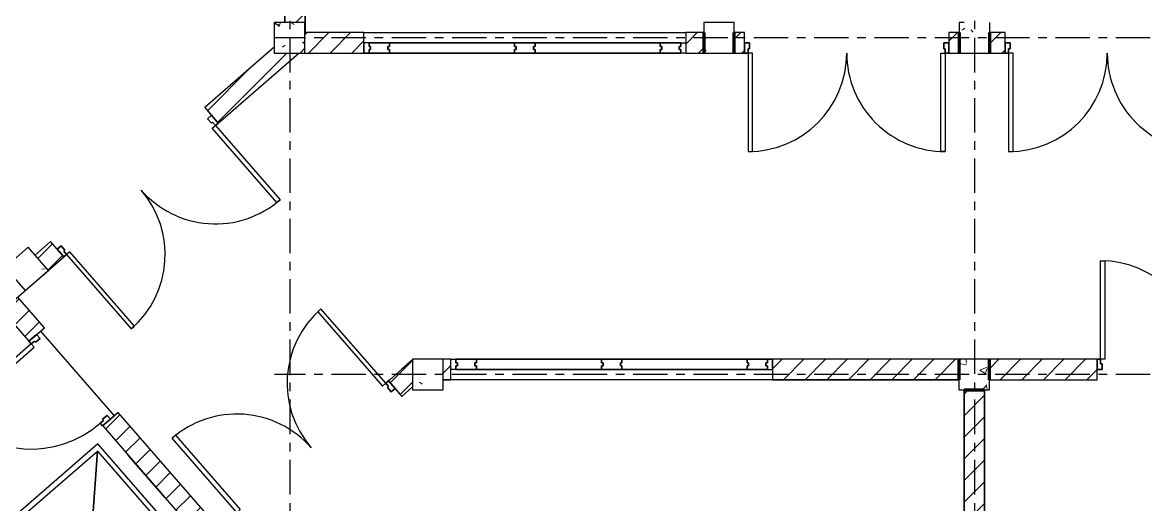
# Model space of a CAD drawing. Header units: millimetres. Extents: x -25371 to 2282244, y -90657 to 147824.
# Drawn here: x 1510417 to 1521410, y -10089 to -5366 of the extents above; entities that cross this region are included whole.
import ezdxf
from ezdxf.enums import TextEntityAlignment as Align

# ---------------------------------------------------------------- set-up
doc = ezdxf.new("R2010")
doc.units = ezdxf.units.MM
doc.linetypes.add('CENTER', pattern=[50.8, 31.75, -6.35, 6.35, -6.35])
doc.linetypes.add('TA_GL_000.90000', pattern=[2.475, 0.9, -0.225, 0.225, -0.225, 0.9])
for name, color, linetype in [('000 - 0_SYM_DWG_GRIDLINE_MAIN_COLOR_251', 7, 'Continuous'), ('000 - 0_SYM_DWG_SLOPE-SYM_TEXT_COLOR_3', 7, 'Continuous'), ('000 - EXISTING_BUILDING_MAIN_COLOR_1', 7, 'Continuous'), ('000 - EXISTING_BUILDING_MAIN_COLOR_251', 7, 'Continuous'), ('000 - GRID', 7, 'CENTER')]:
    doc.layers.add(name, color=color, linetype=linetype)
doc.styles.add('Arial', font='arial.ttf', dxfattribs={"height": 300})
doc.styles.add('TA', font='', dxfattribs={"height": 4.5})
doc.styles.get('TA').set_extended_font_data('Cordia New')
pattern_1 = [(45, (-24258.22, 8816.59), (-106.066, 106.066), [])]
pattern_2 = [(50, (-24258.2, 8816.6), (728.737, -63.756), [76.2, -838.2]), (355, (-24258.2, 8816.6), (-140.972, 764.228), [60.96, -670.56]), (100.451, (-24197.5, 8811.3), (587.77, 700.467), [64.76, -712.36]), (46.184, (-24258.2, 9019.8), (1084.316, -168.17), [114.3, -1257.3]), (96.636, (-24167.9, 9005.8), (949.61, 989.71), [97.14, -1068.54]), (351.184, (-24258.2, 9019.8), (949.62, 989.7), [91.44, -1005.84]), (21, (-24156.6, 8969), (606.458, -409.06), [76.2, -838.2]), (326, (-24156.6, 8969), (247.208, 736.753), [60.96, -670.56]), (71.451, (-24106.1, 8934.9), (853.668, 327.685), [64.76, -712.36]), (37.5, (-24258.22, 8816.59), (12.3547, 338.22), [33.528, -628.904, 33.528, -647.192, -673.1]), (37.5, (-24258.22, 8816.59), (12.3547, 338.22), [-1343.152, 33.528, -639.572]), (7.5, (-24258.2, 8816.6), (267.279, 400.722), [33.528, -354.584, 33.528, -613.664, -256.54]), (7.5, (-24258.2, 8816.6), (267.279, 400.722), [-1035.304, 33.528, -223.012]), (327.5, (-24484.78, 8816.59), (542.3633, -22.9153), [33.528, -220.472, 33.528, -758.952, -1051.56]), (327.5, (-24484.78, 8816.59), (542.3633, -22.9153), [-1046.48, 33.528, -1018.032]), (317.5, (-24586.4, 8816.6), (592.517, 101.707), [33.528, -296.672, 33.528, -492.76, -746.76]), (317.5, (-24586.4, 8816.6), (592.517, 101.707), [-856.488, 33.528, -713.232])]

# ---------------------------------------------------------------- blocks, each defined once
blk = doc.blocks.new('*U332')
at = {"layer": '000 - 0_SYM_DWG_GRIDLINE_MAIN_COLOR_251', "color": 7, "linetype": 'ByBlock', "ltscale": 5}
blk.add_line((2, 0), (-307.66, 0), dxfattribs=at)
at = {"color": 7, "style": 'TA', "flags": 1}
blk.add_attdef('LOCATION', (6, -6), '', height=4.5, rotation=270, dxfattribs=at)
at = {"layer": '000 - 0_SYM_DWG_SLOPE-SYM_TEXT_COLOR_3', "color": 7, "style": 'Arial'}
blk.add_attdef('GRID-HEAD', text='', height=4, rotation=270, dxfattribs=at).set_placement((21.74, 0), align=Align.MIDDLE_CENTER)
blk = doc.blocks.new('*U334')
at = {"layer": '000 - 0_SYM_DWG_GRIDLINE_MAIN_COLOR_251', "color": 7, "linetype": 'ByBlock', "ltscale": 5}
blk.add_line((2, 0), (-340.67, 0), dxfattribs=at)
at = {"layer": '000 - 0_SYM_DWG_GRIDLINE_MAIN_COLOR_251', "color": 7}
blk.add_point((-338.67, 0), dxfattribs=at)
at = {"color": 7, "style": 'TA', "flags": 1}
blk.add_attdef('LOCATION', (6, -6), '', height=4.5, rotation=270, dxfattribs=at)
at = {"layer": '000 - 0_SYM_DWG_SLOPE-SYM_TEXT_COLOR_3', "color": 7, "style": 'Arial'}
blk.add_attdef('GRID-HEAD', text='', height=4, rotation=360, dxfattribs=at).set_placement((21.74, 0), align=Align.MIDDLE_CENTER)
blk = doc.blocks.new('*U335')
at = {"layer": '000 - 0_SYM_DWG_GRIDLINE_MAIN_COLOR_251', "color": 7, "linetype": 'ByBlock', "ltscale": 5}
blk.add_line((2, 0), (-340.67, 0), dxfattribs=at)
at = {"layer": '000 - 0_SYM_DWG_GRIDLINE_MAIN_COLOR_251', "color": 7}
blk.add_point((-338.67, 0), dxfattribs=at)
at = {"color": 7, "style": 'TA', "flags": 1}
blk.add_attdef('LOCATION', (6, -6), '', height=4.5, rotation=270, dxfattribs=at)
at = {"layer": '000 - 0_SYM_DWG_SLOPE-SYM_TEXT_COLOR_3', "color": 7, "style": 'Arial'}
blk.add_attdef('GRID-HEAD', text='', height=4, rotation=360, dxfattribs=at).set_placement((21.74, 0), align=Align.MIDDLE_CENTER)
blk = doc.blocks.new('C-1-VS01_REV00_20260615-121114_LOPF_DIMS')
at = {"layer": '000 - GRID', "color": 7, "linetype": 'TA_GL_000.90000', "xscale": 75, "yscale": 75, "zscale": 75, "rotation": 90}
for p in [(-12400, 13780), (-5700, 13780)]:
    blk.add_blockref('*U332', p, dxfattribs=at)
at = {"layer": '000 - GRID', "color": 7, "linetype": 'TA_GL_000.90000', "xscale": 75, "yscale": 75, "zscale": 75}
for name, p in [('*U334', (13000, 3300)), ('*U335', (13000, 0))]:
    blk.add_blockref(name, p, dxfattribs=at)
blk = doc.blocks.new('DPA_DR-DB-SW1 - D28_2000x2550 mm-5440789-2505-01 EGRESS LEVEL PLAN')
at = {"layer": '000 - EXISTING_BUILDING_MAIN_COLOR_251', "color": 7}
for p, q in [((-965, 1071.35), (-922, 1071.35)), ((-965, 106.35), (-965, 1071.35)), ((-922, 1071.35), (-922, 106.35)), ((922, 1071.35), (922, 106.35)), ((965, 1071.35), (922, 1071.35)), ((965, 106.35), (965, 1071.35)), ((-965, 106.35), (-1000, 106.35)), ((-1000, 106.35), (-1000, 6.35)), ((-1000, 6.35), (-950, 6.35)), ((-922, 106.35), (-965, 106.35)), ((-965, 63.35), (-965, 106.35)), ((-950, 63.35), (-965, 63.35)), ((-950, 6.35), (-950, 63.35)), ((922, 106.35), (965, 106.35)), ((965, 63.35), (950, 63.35)), ((950, 63.35), (950, 6.35)), ((950, 6.35), (1000, 6.35)), ((965, 106.35), (965, 63.35)), ((1000, 106.35), (965, 106.35)), ((1000, 6.35), (1000, 106.35))]:
    blk.add_line(p, q, dxfattribs=at)
at = {"layer": '000 - EXISTING_BUILDING_MAIN_COLOR_251', "color": 7, "lineweight": 35}
for p, q in [((-1000, 6.35), (-1000, 106.35)), ((-1000, 106.35), (-965, 106.35)), ((-950, 6.35), (-1000, 6.35)), ((-965, 106.35), (-965, 63.35)), ((-965, 63.35), (-950, 63.35)), ((-950, 63.35), (-950, 6.35)), ((950, 6.35), (950, 63.35)), ((950, 63.35), (965, 63.35)), ((1000, 6.35), (950, 6.35)), ((965, 63.35), (965, 106.35)), ((965, 106.35), (1000, 106.35)), ((1000, 106.35), (1000, 6.35))]:
    blk.add_line(p, q, dxfattribs=at)
at = {"layer": '000 - EXISTING_BUILDING_MAIN_COLOR_251', "color": 7}
for centre, start, end in [((-965, 106.35), 360, 90), ((965, 106.35), 90, 180)]:
    blk.add_arc(centre, 965, start, end, dxfattribs=at)
blk = doc.blocks.new('DPA_DR-DB-SW1 - D27_2000x2150 mm-5573033-2505-01 EGRESS LEVEL PLAN')
at = {"layer": '000 - EXISTING_BUILDING_MAIN_COLOR_251', "color": 7}
for p, q in [((-965, 1071.35), (-922, 1071.35)), ((-965, 106.35), (-965, 1071.35)), ((-922, 1071.35), (-922, 106.35)), ((922, 1071.35), (922, 106.35)), ((965, 1071.35), (922, 1071.35)), ((965, 106.35), (965, 1071.35)), ((-965, 106.35), (-1000, 106.35)), ((-1000, 106.35), (-1000, 6.35)), ((-1000, 6.35), (-950, 6.35)), ((-922, 106.35), (-965, 106.35)), ((-965, 63.35), (-965, 106.35)), ((-950, 63.35), (-965, 63.35)), ((-950, 6.35), (-950, 63.35)), ((922, 106.35), (965, 106.35)), ((965, 63.35), (950, 63.35)), ((950, 63.35), (950, 6.35)), ((950, 6.35), (1000, 6.35)), ((965, 106.35), (965, 63.35)), ((1000, 106.35), (965, 106.35)), ((1000, 6.35), (1000, 106.35))]:
    blk.add_line(p, q, dxfattribs=at)
at = {"layer": '000 - EXISTING_BUILDING_MAIN_COLOR_251', "color": 7, "lineweight": 35}
for p, q in [((-1000, 6.35), (-1000, 106.35)), ((-1000, 106.35), (-965, 106.35)), ((-950, 6.35), (-1000, 6.35)), ((-965, 106.35), (-965, 63.35)), ((-965, 63.35), (-950, 63.35)), ((-950, 63.35), (-950, 6.35)), ((950, 6.35), (950, 63.35)), ((950, 63.35), (965, 63.35)), ((1000, 6.35), (950, 6.35)), ((965, 63.35), (965, 106.35)), ((965, 106.35), (1000, 106.35)), ((1000, 106.35), (1000, 6.35))]:
    blk.add_line(p, q, dxfattribs=at)
at = {"layer": '000 - EXISTING_BUILDING_MAIN_COLOR_251', "color": 7}
for centre, start, end in [((-965, 106.35), 360, 90), ((965, 106.35), 90, 180)]:
    blk.add_arc(centre, 965, start, end, dxfattribs=at)
blk = doc.blocks.new('DPA_AC-BW - A33_3050H x 3150 W-5441142-2505-01 EGRESS LEVEL PLAN')
at = {"layer": '000 - EXISTING_BUILDING_MAIN_COLOR_1', "color": 7}
for p, q in [((-1325, 0), (-1525, 0)), ((-1525, 0), (-1525, -35)), ((-1525, -35), (-1525, 0)), ((-1525, 0), (-1325, 0)), ((-1325, -35), (-1325, 0)), ((-1325, 0), (-1325, -35)), ((-100, 0), (-1325, 0)), ((-1325, 0), (-1325, -35)), ((-1325, -35), (-1325, 0)), ((-1325, 0), (-100, 0)), ((-1325, -35), (-1325, 0)), ((-1325, 0), (-100, 0)), ((-100, 0), (-1325, 0)), ((-1325, 0), (-1325, -35)), ((-1325, -35), (-1325, 0)), ((-1325, 0), (-100, 0)), ((-100, 0), (-1325, 0)), ((-1325, 0), (-1325, -35)), ((-100, 0), (-1325, 0)), ((-1325, 0), (-1325, -35)), ((-1325, 0), (-1325, -35)), ((-100, 0), (-1325, 0)), ((100, 0), (-100, 0)), ((-100, 0), (-100, -35)), ((-100, -35), (-100, 0)), ((-100, 0), (100, 0)), ((-100, -35), (-100, 0)), ((-100, 0), (-100, -35)), ((-100, 0), (-100, -35)), ((-100, -35), (-100, 0)), ((-100, 0), (-100, -35)), ((-100, -35), (-100, 0)), ((-100, -35), (-100, 0)), ((-100, -35), (-100, 0)), ((100, -35), (100, 0)), ((100, 0), (100, -35)), ((1325, 0), (100, 0)), ((100, 0), (100, -35)), ((100, -35), (100, 0)), ((100, 0), (1325, 0)), ((100, -35), (100, 0)), ((100, 0), (1325, 0)), ((1325, 0), (100, 0)), ((100, 0), (100, -35)), ((100, -35), (100, 0)), ((100, 0), (1325, 0)), ((1325, 0), (100, 0)), ((100, 0), (100, -35)), ((1325, 0), (100, 0)), ((100, 0), (100, -35)), ((100, 0), (100, -35)), ((1325, 0), (100, 0)), ((1525, 0), (1325, 0)), ((1325, 0), (1325, -35)), ((1325, -35), (1325, 0)), ((1325, 0), (1525, 0)), ((1325, -35), (1325, 0)), ((1325, 0), (1325, -35)), ((1325, 0), (1325, -35)), ((1325, -35), (1325, 0)), ((1325, 0), (1325, -35)), ((1325, -35), (1325, 0)), ((1325, -35), (1325, 0)), ((1325, -35), (1325, 0)), ((1525, 0), (1575, 0)), ((1525, -35), (1525, 0)), ((1525, -35), (1525, 0)), ((1525, 0), (1525, -35)), ((1575, 0), (1575, -100)), ((-1575, 0), (-1575, -100)), ((-1525, 0), (-1575, 0)), ((-1575, -100), (-1525, -100)), ((-1525, -35), (-1525, 0)), ((-1510, -35), (-1525, -35)), ((-1525, -35), (-1510, -35)), ((-1510, -35), (-1525, -35)), ((-1525, -65), (-1510, -65)), ((-1525, -100), (-1525, -65)), ((-1510, -65), (-1525, -65)), ((-1525, -65), (-1525, -100)), ((-1525, -100), (-1525, -65)), ((-1525, -65), (-1510, -65)), ((-1525, -100), (-1325, -100)), ((-1325, -100), (-1525, -100)), ((-1510, -65), (-1510, -35)), ((-1510, -35), (-1510, -65)), ((-1510, -65), (-1510, -35)), ((-1340, -65), (-1340, -35)), ((-1340, -35), (-1325, -35)), ((-1325, -35), (-1340, -35)), ((-1340, -35), (-1340, -65)), ((-1325, -35), (-1340, -35)), ((-1340, -35), (-1340, -65)), ((-1340, -65), (-1340, -35)), ((-1340, -35), (-1325, -35)), ((-1340, -65), (-1340, -35)), ((-1340, -35), (-1325, -35)), ((-1325, -35), (-1340, -35)), ((-1340, -35), (-1340, -65)), ((-1340, -65), (-1340, -35)), ((-1340, -35), (-1325, -35)), ((-1325, -35), (-1340, -35)), ((-1340, -35), (-1340, -65)), ((-1325, -35), (-1340, -35)), ((-1340, -35), (-1340, -65)), ((-1340, -35), (-1340, -65)), ((-1325, -35), (-1340, -35)), ((-1325, -65), (-1340, -65)), ((-1340, -65), (-1325, -65)), ((-1340, -65), (-1325, -65)), ((-1325, -65), (-1340, -65)), ((-1325, -65), (-1340, -65)), ((-1340, -65), (-1325, -65)), ((-1325, -65), (-1340, -65)), ((-1340, -65), (-1325, -65)), ((-1340, -65), (-1325, -65)), ((-1340, -65), (-1325, -65)), ((-1325, -100), (-1325, -65)), ((-1325, -65), (-1325, -100)), ((-1325, -65), (-1325, -100)), ((-1325, -100), (-1325, -65)), ((-1325, -100), (-1325, -65)), ((-1325, -65), (-1325, -100)), ((-1325, -100), (-1325, -65)), ((-1325, -65), (-1325, -100)), ((-1325, -65), (-1325, -100)), ((-1325, -65), (-1325, -100)), ((-1325, -100), (-100, -100)), ((-100, -100), (-1325, -100)), ((-100, -100), (-1325, -100)), ((-1325, -100), (-100, -100)), ((-100, -100), (-1325, -100)), ((-1325, -100), (-100, -100)), ((-1325, -100), (-100, -100)), ((-1325, -100), (-100, -100)), ((-100, -35), (-85, -35)), ((-85, -35), (-100, -35)), ((-85, -35), (-100, -35)), ((-100, -35), (-85, -35)), ((-100, -35), (-85, -35)), ((-85, -35), (-100, -35)), ((-100, -35), (-85, -35)), ((-85, -35), (-100, -35)), ((-85, -35), (-100, -35)), ((-85, -35), (-100, -35)), ((-85, -65), (-100, -65)), ((-100, -65), (-100, -100)), ((-100, -100), (-100, -65)), ((-100, -65), (-85, -65)), ((-100, -100), (-100, -65)), ((-100, -65), (-85, -65)), ((-85, -65), (-100, -65)), ((-100, -65), (-100, -100)), ((-85, -65), (-100, -65)), ((-100, -65), (-100, -100)), ((-100, -100), (-100, -65)), ((-100, -65), (-85, -65)), ((-85, -65), (-100, -65)), ((-100, -65), (-100, -100)), ((-100, -100), (-100, -65)), ((-100, -65), (-85, -65)), ((-100, -100), (-100, -65)), ((-100, -65), (-85, -65)), ((-100, -65), (-85, -65)), ((-100, -100), (-100, -65)), ((-100, -100), (100, -100)), ((100, -100), (-100, -100)), ((-85, -35), (-85, -65)), ((-85, -65), (-85, -35)), ((-85, -65), (-85, -35)), ((-85, -35), (-85, -65)), ((-85, -35), (-85, -65)), ((-85, -65), (-85, -35)), ((-85, -35), (-85, -65)), ((-85, -65), (-85, -35)), ((-85, -65), (-85, -35)), ((-85, -65), (-85, -35)), ((85, -65), (85, -35)), ((85, -35), (100, -35)), ((100, -35), (85, -35)), ((85, -35), (85, -65)), ((100, -35), (85, -35)), ((85, -35), (85, -65)), ((85, -65), (85, -35)), ((85, -35), (100, -35)), ((85, -65), (85, -35)), ((85, -35), (100, -35)), ((100, -35), (85, -35)), ((85, -35), (85, -65)), ((85, -65), (85, -35)), ((85, -35), (100, -35)), ((100, -35), (85, -35)), ((85, -35), (85, -65)), ((100, -35), (85, -35)), ((85, -35), (85, -65)), ((85, -35), (85, -65)), ((100, -35), (85, -35)), ((100, -65), (85, -65)), ((85, -65), (100, -65)), ((85, -65), (100, -65)), ((100, -65), (85, -65)), ((100, -65), (85, -65)), ((85, -65), (100, -65)), ((100, -65), (85, -65)), ((85, -65), (100, -65)), ((85, -65), (100, -65)), ((85, -65), (100, -65)), ((100, -100), (100, -65)), ((100, -65), (100, -100)), ((100, -65), (100, -100)), ((100, -100), (100, -65)), ((100, -100), (100, -65)), ((100, -65), (100, -100)), ((100, -100), (100, -65)), ((100, -65), (100, -100)), ((100, -65), (100, -100)), ((100, -65), (100, -100)), ((100, -100), (1325, -100)), ((1325, -100), (100, -100)), ((1325, -100), (100, -100)), ((100, -100), (1325, -100)), ((1325, -100), (100, -100)), ((100, -100), (1325, -100)), ((100, -100), (1325, -100)), ((100, -100), (1325, -100)), ((1325, -35), (1340, -35)), ((1340, -35), (1325, -35)), ((1340, -35), (1325, -35)), ((1325, -35), (1340, -35)), ((1325, -35), (1340, -35)), ((1340, -35), (1325, -35)), ((1325, -35), (1340, -35)), ((1340, -35), (1325, -35)), ((1340, -35), (1325, -35)), ((1340, -35), (1325, -35)), ((1340, -65), (1325, -65)), ((1325, -65), (1325, -100)), ((1325, -100), (1325, -65)), ((1325, -65), (1340, -65)), ((1325, -100), (1325, -65)), ((1325, -65), (1340, -65)), ((1340, -65), (1325, -65)), ((1325, -65), (1325, -100)), ((1340, -65), (1325, -65)), ((1325, -65), (1325, -100)), ((1325, -100), (1325, -65)), ((1325, -65), (1340, -65)), ((1340, -65), (1325, -65)), ((1325, -65), (1325, -100)), ((1325, -100), (1325, -65)), ((1325, -65), (1340, -65)), ((1325, -100), (1325, -65)), ((1325, -65), (1340, -65)), ((1325, -65), (1340, -65)), ((1325, -100), (1325, -65)), ((1325, -100), (1525, -100)), ((1525, -100), (1325, -100)), ((1340, -35), (1340, -65)), ((1340, -65), (1340, -35)), ((1340, -65), (1340, -35)), ((1340, -35), (1340, -65)), ((1340, -35), (1340, -65)), ((1340, -65), (1340, -35)), ((1340, -35), (1340, -65)), ((1340, -65), (1340, -35)), ((1340, -65), (1340, -35)), ((1340, -65), (1340, -35)), ((1510, -65), (1510, -35)), ((1510, -35), (1525, -35)), ((1510, -65), (1510, -35)), ((1510, -35), (1525, -35)), ((1525, -35), (1510, -35)), ((1510, -35), (1510, -65)), ((1525, -65), (1510, -65)), ((1525, -65), (1510, -65)), ((1510, -65), (1525, -65)), ((1525, -100), (1525, -65)), ((1525, -100), (1525, -65)), ((1525, -65), (1525, -100)), ((1575, -100), (1525, -100))]:
    blk.add_line(p, q, dxfattribs=at)
blk = doc.blocks.new('DPA_AC-BW - A33_3050H x 3150 W-5440962-2505-01 EGRESS LEVEL PLAN')
at = {"layer": '000 - EXISTING_BUILDING_MAIN_COLOR_1', "color": 7}
for p, q in [((-1575, 100), (-1525, 100)), ((-1575, 0), (-1575, 100)), ((-1525, 0), (-1575, 0)), ((-1525, 100), (-1525, 65)), ((-1525, 100), (-1325, 100)), ((-1525, 65), (-1525, 100)), ((-1525, 100), (-1525, 65)), ((-1325, 100), (-1525, 100)), ((-1525, 65), (-1510, 65)), ((-1510, 65), (-1525, 65)), ((-1525, 65), (-1510, 65)), ((-1525, 35), (-1525, 0)), ((-1510, 35), (-1525, 35)), ((-1525, 35), (-1510, 35)), ((-1525, 0), (-1525, 35)), ((-1525, 35), (-1525, 0)), ((-1510, 35), (-1525, 35)), ((-1510, 65), (-1510, 35)), ((-1510, 35), (-1510, 65)), ((-1510, 65), (-1510, 35)), ((-1340, 65), (-1340, 35)), ((-1325, 65), (-1340, 65)), ((-1340, 65), (-1325, 65)), ((-1340, 35), (-1340, 65)), ((-1340, 65), (-1325, 65)), ((-1340, 35), (-1340, 65)), ((-1340, 65), (-1340, 35)), ((-1325, 65), (-1340, 65)), ((-1340, 35), (-1340, 65)), ((-1340, 65), (-1325, 65)), ((-1325, 65), (-1340, 65)), ((-1340, 65), (-1340, 35)), ((-1340, 35), (-1340, 65)), ((-1340, 65), (-1325, 65)), ((-1325, 65), (-1340, 65)), ((-1340, 65), (-1340, 35)), ((-1325, 65), (-1340, 65)), ((-1340, 65), (-1340, 35)), ((-1340, 65), (-1340, 35)), ((-1325, 65), (-1340, 65)), ((-1340, 35), (-1325, 35)), ((-1325, 35), (-1340, 35)), ((-1325, 35), (-1340, 35)), ((-1340, 35), (-1325, 35)), ((-1325, 35), (-1340, 35)), ((-1340, 35), (-1325, 35)), ((-1325, 35), (-1340, 35)), ((-1340, 35), (-1325, 35)), ((-1340, 35), (-1325, 35)), ((-1340, 35), (-1325, 35)), ((-1325, 100), (-1325, 65)), ((-1325, 65), (-1325, 100)), ((-1325, 100), (-100, 100)), ((-1325, 65), (-1325, 100)), ((-1325, 100), (-1325, 65)), ((-100, 100), (-1325, 100)), ((-1325, 65), (-1325, 100)), ((-1325, 100), (-100, 100)), ((-100, 100), (-1325, 100)), ((-1325, 100), (-1325, 65)), ((-1325, 65), (-1325, 100)), ((-1325, 100), (-100, 100)), ((-100, 100), (-1325, 100)), ((-1325, 100), (-1325, 65)), ((-100, 100), (-1325, 100)), ((-1325, 100), (-1325, 65)), ((-1325, 100), (-1325, 65)), ((-100, 100), (-1325, 100)), ((-1325, 35), (-1325, 0)), ((-1325, 0), (-1325, 35)), ((-1325, 0), (-1325, 35)), ((-1325, 35), (-1325, 0)), ((-1325, 0), (-1325, 35)), ((-1325, 35), (-1325, 0)), ((-1325, 0), (-1325, 35)), ((-1325, 35), (-1325, 0)), ((-1325, 35), (-1325, 0)), ((-1325, 35), (-1325, 0)), ((-100, 100), (100, 100)), ((-100, 65), (-100, 100)), ((-100, 100), (-100, 65)), ((100, 100), (-100, 100)), ((-100, 100), (-100, 65)), ((-100, 65), (-100, 100)), ((-100, 100), (-100, 65)), ((-100, 65), (-100, 100)), ((-100, 100), (-100, 65)), ((-100, 65), (-100, 100)), ((-100, 65), (-100, 100)), ((-100, 65), (-100, 100)), ((-85, 65), (-100, 65)), ((-100, 65), (-85, 65)), ((-100, 65), (-85, 65)), ((-85, 65), (-100, 65)), ((-100, 65), (-85, 65)), ((-85, 65), (-100, 65)), ((-100, 65), (-85, 65)), ((-85, 65), (-100, 65)), ((-85, 65), (-100, 65)), ((-85, 65), (-100, 65)), ((-100, 35), (-85, 35)), ((-100, 0), (-100, 35)), ((-100, 35), (-100, 0)), ((-85, 35), (-100, 35)), ((-100, 35), (-100, 0)), ((-85, 35), (-100, 35)), ((-100, 0), (-100, 35)), ((-100, 35), (-85, 35)), ((-100, 35), (-100, 0)), ((-85, 35), (-100, 35)), ((-100, 35), (-85, 35)), ((-100, 0), (-100, 35)), ((-100, 35), (-100, 0)), ((-85, 35), (-100, 35)), ((-100, 35), (-85, 35)), ((-100, 0), (-100, 35)), ((-100, 35), (-85, 35)), ((-100, 0), (-100, 35)), ((-100, 0), (-100, 35)), ((-100, 35), (-85, 35)), ((-85, 35), (-85, 65)), ((-85, 65), (-85, 35)), ((-85, 65), (-85, 35)), ((-85, 35), (-85, 65)), ((-85, 65), (-85, 35)), ((-85, 35), (-85, 65)), ((-85, 65), (-85, 35)), ((-85, 35), (-85, 65)), ((-85, 35), (-85, 65)), ((-85, 35), (-85, 65)), ((85, 65), (85, 35)), ((100, 65), (85, 65)), ((85, 65), (100, 65)), ((85, 35), (85, 65)), ((85, 65), (100, 65)), ((85, 35), (85, 65)), ((85, 65), (85, 35)), ((100, 65), (85, 65)), ((85, 35), (85, 65)), ((85, 65), (100, 65)), ((100, 65), (85, 65)), ((85, 65), (85, 35)), ((85, 35), (85, 65)), ((85, 65), (100, 65)), ((100, 65), (85, 65)), ((85, 65), (85, 35)), ((100, 65), (85, 65)), ((85, 65), (85, 35)), ((85, 65), (85, 35)), ((100, 65), (85, 65)), ((85, 35), (100, 35)), ((100, 35), (85, 35)), ((100, 35), (85, 35)), ((85, 35), (100, 35)), ((100, 35), (85, 35)), ((85, 35), (100, 35)), ((100, 35), (85, 35)), ((85, 35), (100, 35)), ((85, 35), (100, 35)), ((85, 35), (100, 35)), ((100, 100), (100, 65)), ((100, 65), (100, 100)), ((100, 100), (1325, 100)), ((100, 65), (100, 100)), ((100, 100), (100, 65)), ((1325, 100), (100, 100)), ((100, 65), (100, 100)), ((100, 100), (1325, 100)), ((1325, 100), (100, 100)), ((100, 100), (100, 65)), ((100, 65), (100, 100)), ((100, 100), (1325, 100)), ((1325, 100), (100, 100)), ((100, 100), (100, 65)), ((1325, 100), (100, 100)), ((100, 100), (100, 65)), ((100, 100), (100, 65)), ((1325, 100), (100, 100)), ((100, 35), (100, 0)), ((100, 0), (100, 35)), ((100, 0), (100, 35)), ((100, 35), (100, 0)), ((100, 0), (100, 35)), ((100, 35), (100, 0)), ((100, 0), (100, 35)), ((100, 35), (100, 0)), ((100, 35), (100, 0)), ((100, 35), (100, 0)), ((1325, 100), (1525, 100)), ((1325, 65), (1325, 100)), ((1325, 100), (1325, 65)), ((1525, 100), (1325, 100)), ((1325, 100), (1325, 65)), ((1325, 65), (1325, 100)), ((1325, 100), (1325, 65)), ((1325, 65), (1325, 100)), ((1325, 100), (1325, 65)), ((1325, 65), (1325, 100)), ((1325, 65), (1325, 100)), ((1325, 65), (1325, 100)), ((1340, 65), (1325, 65)), ((1325, 65), (1340, 65)), ((1325, 65), (1340, 65)), ((1340, 65), (1325, 65)), ((1325, 65), (1340, 65)), ((1340, 65), (1325, 65)), ((1325, 65), (1340, 65)), ((1340, 65), (1325, 65)), ((1340, 65), (1325, 65)), ((1340, 65), (1325, 65)), ((1325, 35), (1340, 35)), ((1325, 0), (1325, 35)), ((1325, 35), (1325, 0)), ((1340, 35), (1325, 35)), ((1325, 35), (1325, 0)), ((1340, 35), (1325, 35)), ((1325, 35), (1340, 35)), ((1325, 0), (1325, 35)), ((1340, 35), (1325, 35)), ((1325, 35), (1325, 0)), ((1325, 0), (1325, 35)), ((1325, 35), (1340, 35)), ((1340, 35), (1325, 35)), ((1325, 35), (1325, 0)), ((1325, 0), (1325, 35)), ((1325, 35), (1340, 35)), ((1325, 0), (1325, 35)), ((1325, 35), (1340, 35)), ((1325, 35), (1340, 35)), ((1325, 0), (1325, 35)), ((1340, 35), (1340, 65)), ((1340, 65), (1340, 35)), ((1340, 65), (1340, 35)), ((1340, 35), (1340, 65)), ((1340, 65), (1340, 35)), ((1340, 35), (1340, 65)), ((1340, 65), (1340, 35)), ((1340, 35), (1340, 65)), ((1340, 35), (1340, 65)), ((1340, 35), (1340, 65)), ((1510, 65), (1510, 35)), ((1525, 65), (1510, 65)), ((1510, 65), (1510, 35)), ((1525, 65), (1510, 65)), ((1510, 65), (1525, 65)), ((1510, 35), (1510, 65)), ((1510, 35), (1525, 35)), ((1510, 35), (1525, 35)), ((1525, 35), (1510, 35)), ((1525, 100), (1525, 65)), ((1575, 100), (1525, 100)), ((1525, 100), (1525, 65)), ((1525, 65), (1525, 100)), ((1525, 35), (1525, 0)), ((1525, 35), (1525, 0)), ((1525, 0), (1525, 35)), ((1575, 0), (1575, 100)), ((-1325, 0), (-1525, 0)), ((-1525, 0), (-1325, 0)), ((-100, 0), (-1325, 0)), ((-1325, 0), (-100, 0)), ((-100, 0), (-1325, 0)), ((-1325, 0), (-100, 0)), ((-100, 0), (-1325, 0)), ((-1325, 0), (-100, 0)), ((-1325, 0), (-100, 0)), ((-1325, 0), (-100, 0)), ((100, 0), (-100, 0)), ((-100, 0), (100, 0)), ((1325, 0), (100, 0)), ((100, 0), (1325, 0)), ((1325, 0), (100, 0)), ((100, 0), (1325, 0)), ((1325, 0), (100, 0)), ((100, 0), (1325, 0)), ((100, 0), (1325, 0)), ((100, 0), (1325, 0)), ((1525, 0), (1325, 0)), ((1325, 0), (1525, 0)), ((1525, 0), (1575, 0))]:
    blk.add_line(p, q, dxfattribs=at)
blk = doc.blocks.new('DPA_GM-Cat Ladder - 2900-5524231-2505-01 EGRESS LEVEL PLAN')
at = {"layer": '000 - EXISTING_BUILDING_MAIN_COLOR_1', "color": 7, "lineweight": 35}
for p, q in [((-95, 75), (-147.5, 75)), ((-95, 75), (-147.5, 75)), ((-95, 75), (-147.5, 75)), ((-95, 75), (-147.5, 75)), ((345, 75), (-95, 75)), ((345, 75), (-95, 75)), ((-95, 75), (345, 75)), ((397.5, 75), (345, 75)), ((397.5, 75), (345, 75)), ((397.5, 75), (345, 75)), ((397.5, 75), (345, 75))]:
    blk.add_line(p, q, dxfattribs=at)
blk = doc.blocks.new('DPA_DR-DB-SW1 - D27_2000x2150 mm-V79-2505-01 EGRESS LEVEL PLAN')
at = {"layer": '000 - EXISTING_BUILDING_MAIN_COLOR_251', "color": 7}
for p, q in [((-965, 1071.35), (-922, 1071.35)), ((-965, 106.35), (-965, 1071.35)), ((-922, 1071.35), (-922, 106.35)), ((922, 1071.35), (922, 106.35)), ((965, 1071.35), (922, 1071.35)), ((965, 106.35), (965, 1071.35)), ((-965, 106.35), (-1000, 106.35)), ((-1000, 106.35), (-1000, 6.35)), ((-1000, 6.35), (-950, 6.35)), ((-922, 106.35), (-965, 106.35)), ((-965, 63.35), (-965, 106.35)), ((-950, 63.35), (-965, 63.35)), ((-950, 6.35), (-950, 63.35)), ((922, 106.35), (965, 106.35)), ((965, 63.35), (950, 63.35)), ((950, 63.35), (950, 6.35)), ((950, 6.35), (1000, 6.35)), ((965, 106.35), (965, 63.35)), ((1000, 106.35), (965, 106.35)), ((1000, 6.35), (1000, 106.35))]:
    blk.add_line(p, q, dxfattribs=at)
at = {"layer": '000 - EXISTING_BUILDING_MAIN_COLOR_251', "color": 7, "lineweight": 35}
for p, q in [((-1000, 6.35), (-1000, 106.35)), ((-1000, 106.35), (-965, 106.35)), ((-950, 6.35), (-1000, 6.35)), ((-965, 106.35), (-965, 63.35)), ((-965, 63.35), (-950, 63.35)), ((-950, 63.35), (-950, 6.35)), ((950, 6.35), (950, 63.35)), ((950, 63.35), (965, 63.35)), ((1000, 6.35), (950, 6.35)), ((965, 63.35), (965, 106.35)), ((965, 106.35), (1000, 106.35)), ((1000, 106.35), (1000, 6.35))]:
    blk.add_line(p, q, dxfattribs=at)
at = {"layer": '000 - EXISTING_BUILDING_MAIN_COLOR_251', "color": 7}
for centre, start, end in [((-965, 106.35), 360, 90), ((965, 106.35), 90, 180)]:
    blk.add_arc(centre, 965, start, end, dxfattribs=at)
blk = doc.blocks.new('DPA_DR-DB-SW1 - D27_2000x2150 mm-V80-2505-01 EGRESS LEVEL PLAN')
at = {"layer": '000 - EXISTING_BUILDING_MAIN_COLOR_251', "color": 7}
for p, q in [((-965, 1071.35), (-922, 1071.35)), ((-965, 106.35), (-965, 1071.35)), ((-922, 1071.35), (-922, 106.35)), ((922, 1071.35), (922, 106.35)), ((965, 1071.35), (922, 1071.35)), ((965, 106.35), (965, 1071.35)), ((-965, 106.35), (-1000, 106.35)), ((-1000, 106.35), (-1000, 6.35)), ((-1000, 6.35), (-950, 6.35)), ((-922, 106.35), (-965, 106.35)), ((-965, 63.35), (-965, 106.35)), ((-950, 63.35), (-965, 63.35)), ((-950, 6.35), (-950, 63.35)), ((922, 106.35), (965, 106.35)), ((965, 63.35), (950, 63.35)), ((950, 63.35), (950, 6.35)), ((950, 6.35), (1000, 6.35)), ((965, 106.35), (965, 63.35)), ((1000, 106.35), (965, 106.35)), ((1000, 6.35), (1000, 106.35))]:
    blk.add_line(p, q, dxfattribs=at)
at = {"layer": '000 - EXISTING_BUILDING_MAIN_COLOR_251', "color": 7, "lineweight": 35}
for p, q in [((-1000, 6.35), (-1000, 106.35)), ((-1000, 106.35), (-965, 106.35)), ((-950, 6.35), (-1000, 6.35)), ((-965, 106.35), (-965, 63.35)), ((-965, 63.35), (-950, 63.35)), ((-950, 63.35), (-950, 6.35)), ((950, 6.35), (950, 63.35)), ((950, 63.35), (965, 63.35)), ((1000, 6.35), (950, 6.35)), ((965, 63.35), (965, 106.35)), ((965, 106.35), (1000, 106.35)), ((1000, 106.35), (1000, 6.35))]:
    blk.add_line(p, q, dxfattribs=at)
at = {"layer": '000 - EXISTING_BUILDING_MAIN_COLOR_251', "color": 7}
for centre, start, end in [((-965, 106.35), 360, 90), ((965, 106.35), 90, 180)]:
    blk.add_arc(centre, 965, start, end, dxfattribs=at)
blk = doc.blocks.new('DPA_AC-PL_FLOOR ROOM CAL - A41_1000 x 1000 mm-5549838-2505-01 EGRESS LEVEL PLAN')
at = {"layer": '000 - EXISTING_BUILDING_MAIN_COLOR_1', "color": 7}
for p, q in [((650, 450), (-450, 450)), ((-450, 450), (-450, -650)), ((650, -650), (650, 450)), ((-400, -600), (600, 400)), ((-400, 400), (600, -600)), ((-400, -600), (-400, 400)), ((-400, 400), (600, 400)), ((600, 400), (600, -600)), ((-450, -650), (650, -650)), ((600, -600), (-400, -600))]:
    blk.add_line(p, q, dxfattribs=at)
blk = doc.blocks.new('DPA_DR-SG-SW - D4_1100x2150 mm-V102-2505-01 EGRESS LEVEL PLAN')
at = {"layer": '000 - EXISTING_BUILDING_MAIN_COLOR_251', "color": 7}
for p, q in [((472, 1136.35), (472, 106.35)), ((515, 1136.35), (472, 1136.35)), ((515, 106.35), (515, 1136.35)), ((-515, 106.35), (-550, 106.35)), ((-550, 106.35), (-550, 6.35)), ((-550, 6.35), (-500, 6.35)), ((-515, 63.35), (-515, 106.35)), ((-500, 63.35), (-515, 63.35)), ((-500, 6.35), (-500, 63.35)), ((472, 106.35), (515, 106.35)), ((515, 63.35), (500, 63.35)), ((500, 63.35), (500, 6.35)), ((500, 6.35), (550, 6.35)), ((515, 106.35), (515, 63.35)), ((550, 106.35), (515, 106.35)), ((550, 6.35), (550, 106.35))]:
    blk.add_line(p, q, dxfattribs=at)
at = {"layer": '000 - EXISTING_BUILDING_MAIN_COLOR_251', "color": 7, "lineweight": 35}
for p, q in [((-550, 6.35), (-550, 106.35)), ((-550, 106.35), (-515, 106.35)), ((-500, 6.35), (-550, 6.35)), ((-515, 106.35), (-515, 63.35)), ((-515, 63.35), (-500, 63.35)), ((-500, 63.35), (-500, 6.35)), ((500, 6.35), (500, 63.35)), ((500, 63.35), (515, 63.35)), ((550, 6.35), (500, 6.35)), ((515, 63.35), (515, 106.35)), ((515, 106.35), (550, 106.35)), ((550, 106.35), (550, 6.35))]:
    blk.add_line(p, q, dxfattribs=at)
at = {"layer": '000 - EXISTING_BUILDING_MAIN_COLOR_251', "color": 7}
blk.add_arc((515, 106.35), 1030, 90, 180, dxfattribs=at)
blk = doc.blocks.new('M_Concrete-Rectangular-Column - C1 300 x 300mm-V107-2505-01 EGRESS LEVEL PLAN')
at = {"layer": '000 - EXISTING_BUILDING_MAIN_COLOR_1', "lineweight": 9}
h = blk.add_hatch(dxfattribs=at)
h.set_pattern_fill('FP_31', style=0, pattern_type=2)
h.set_pattern_definition([(9, (-1901.85, 11962.4), (508.157, -526.21), [76.2, -838.2]), (314, (-1901.85, 11962.4), (394.986, 669.256), [60.96, -670.56]), (59.451, (-1859.5, 11918.6), (903.143, 143.037), [64.76, -712.36]), (5.184, (-1768.5, 12115.8), (708.014, -838.296), [114.3, -1257.3]), (55.636, (-1709.5, 12045.9), (1365.99, 123.94), [97.14, -1068.54]), (310.184, (-1768.5, 12115.8), (1365.99, 123.93), [91.44, -1005.84]), (340, (-1725.2, 12010.8), (189.332, -706.594), [76.2, -838.2]), (285, (-1725.2, 12010.8), (669.924, 393.85), [60.96, -670.56]), (30.451, (-1709.4, 11951.9), (859.253, -312.75), [64.76, -712.36]), (356.5, (-1901.85, 11962.42), (231.2166, 247.1526), [33.528, -628.904, 33.528, -647.192, -673.1]), (356.5, (-1901.85, 11962.42), (231.2166, 247.1526), [-1343.152, 33.528, -639.572]), (326.5, (-1901.85, 11962.42), (464.615, 127.078), [33.528, -354.584, 33.528, -870.204]), (326.5, (-1901.85, 11962.42), (464.615, 127.078), [-421.64, -613.664, 33.528, -223.012]), (286.5, (-2072.84, 12111.06), (394.293, -373.117), [33.528, -220.472, 33.528, -1810.512]), (286.5, (-2072.84, 12111.06), (394.293, -373.117), [-287.528, -758.952, 33.528, -1018.032]), (276.5, (-2149.5, 12177.7), (513.904, -311.967), [33.528, -296.672, 33.528, -492.76, -746.76]), (276.5, (-2149.5, 12177.7), (513.904, -311.967), [-856.488, 33.528, -713.232])])
h.paths.add_polyline_path([(-150, -150), (150, -150), (150, 150), (-150, 150), (-150, -135)])
at = {"layer": '000 - EXISTING_BUILDING_MAIN_COLOR_1', "color": 7}
for p, q in [((150, 150), (-150, 150)), ((-150, 150), (-150, -150)), ((150, -150), (150, 150)), ((-150, -150), (150, -150))]:
    blk.add_line(p, q, dxfattribs=at)
blk = doc.blocks.new('M_Concrete-Rectangular-Column - C1 300 x 300mm-V108-2505-01 EGRESS LEVEL PLAN')
at = {"layer": '000 - EXISTING_BUILDING_MAIN_COLOR_1', "lineweight": 9}
h = blk.add_hatch(dxfattribs=at)
h.set_pattern_fill('FP_32', style=0, pattern_type=2)
h.set_pattern_definition([(50, (-13208.2, 8816.5), (728.737, -63.756), [76.2, -838.2]), (355, (-13208.2, 8816.5), (-140.97, 764.228), [60.96, -670.56]), (100.451, (-13147.5, 8811.2), (587.77, 700.467), [64.76, -712.36]), (46.184, (-13208.2, 9019.7), (1084.316, -168.17), [114.3, -1257.3]), (96.636, (-13117.8, 9005.7), (949.61, 989.71), [97.14, -1068.54]), (351.184, (-13208.2, 9019.7), (949.62, 989.7), [91.44, -1005.84]), (21, (-13106.6, 8968.9), (606.458, -409.06), [76.2, -838.2]), (326, (-13106.6, 8968.9), (247.21, 736.753), [60.96, -670.56]), (71.451, (-13056.06, 8934.8), (853.668, 327.685), [64.76, -712.36]), (37.5, (-13208.2, 8816.5), (12.3547, 338.22), [33.528, -628.904, 33.528, -647.192, -673.1]), (37.5, (-13208.2, 8816.5), (12.3547, 338.22), [-1343.152, 33.528, -639.572]), (7.5, (-13208.2, 8816.5), (267.279, 400.722), [33.528, -354.584, 33.528, -613.664, -256.54]), (7.5, (-13208.2, 8816.5), (267.279, 400.722), [-1035.304, 33.528, -223.012]), (327.5, (-13434.77, 8816.5), (542.3633, -22.9153), [33.528, -220.472, 33.528, -1810.512]), (327.5, (-13434.77, 8816.5), (542.3633, -22.9153), [-287.528, -758.952, 33.528, -1018.032]), (317.5, (-13536.37, 8816.5), (592.517, 101.707), [33.528, -296.672, 33.528, -492.76, -746.76]), (317.5, (-13536.37, 8816.5), (592.517, 101.707), [-856.488, 33.528, -713.232])])
h.paths.add_polyline_path([(-150, -150), (150, -150), (150, 150), (-150, 150), (-150, -121)])
at = {"layer": '000 - EXISTING_BUILDING_MAIN_COLOR_1', "color": 7}
for p, q in [((150, 150), (-150, 150)), ((-150, 150), (-150, -150)), ((150, -150), (150, 150)), ((-150, -150), (150, -150))]:
    blk.add_line(p, q, dxfattribs=at)
blk = doc.blocks.new('M_Concrete-Rectangular-Column - C1 300 x 300mm-V109-2505-01 EGRESS LEVEL PLAN')
at = {"layer": '000 - EXISTING_BUILDING_MAIN_COLOR_1', "lineweight": 9}
h = blk.add_hatch(dxfattribs=at)
h.set_pattern_fill('FP_33', style=0, pattern_type=2)
h.set_pattern_definition([(50, (-11855.14, 5516.5), (728.737, -63.756), [76.2, -838.2]), (355, (-11855.14, 5516.5), (-140.97, 764.228), [60.96, -670.56]), (100.451, (-11794.4, 5511.2), (587.77, 700.467), [64.76, -712.36]), (46.184, (-11855.1, 5719.7), (1084.316, -168.17), [114.3, -1257.3]), (96.636, (-11764.8, 5705.7), (949.61, 989.71), [97.14, -1068.54]), (351.184, (-11855.1, 5719.7), (949.62, 989.7), [91.44, -1005.84]), (21, (-11753.54, 5668.9), (606.458, -409.06), [76.2, -838.2]), (326, (-11753.54, 5668.9), (247.21, 736.753), [60.96, -670.56]), (71.451, (-11703, 5634.8), (853.67, 327.685), [64.76, -712.36]), (37.5, (-11855.14, 5516.5), (12.3547, 338.22), [33.528, -628.904, 33.528, -647.192, -673.1]), (37.5, (-11855.14, 5516.5), (12.3547, 338.22), [-1343.152, 33.528, -639.572]), (7.5, (-11855.14, 5516.5), (267.279, 400.722), [33.528, -354.584, 33.528, -613.664, -256.54]), (7.5, (-11855.14, 5516.5), (267.279, 400.722), [-1035.304, 33.528, -223.012]), (327.5, (-12081.7, 5516.5), (542.3633, -22.9153), [33.528, -220.472, 33.528, -1810.512]), (327.5, (-12081.7, 5516.5), (542.3633, -22.9153), [-287.528, -758.952, 33.528, -1018.032]), (317.5, (-12183.3, 5516.5), (592.517, 101.707), [33.528, -296.672, 33.528, -492.76, -746.76]), (317.5, (-12183.3, 5516.5), (592.517, 101.707), [-856.488, 33.528, -713.232])])
h.paths.add_polyline_path([(-150, -150), (150, -150), (150, 150), (-150, 150), (-150, -93)])
at = {"layer": '000 - EXISTING_BUILDING_MAIN_COLOR_1', "color": 7}
for p, q in [((150, 150), (-150, 150)), ((-150, 150), (-150, -150)), ((150, -150), (150, 150)), ((-150, -150), (150, -150))]:
    blk.add_line(p, q, dxfattribs=at)
blk = doc.blocks.new('A$C4b8f3cd2')
at = {"layer": '000 - EXISTING_BUILDING_MAIN_COLOR_251', "lineweight": 9}
h = blk.add_hatch(dxfattribs=at)
h.set_pattern_fill('FP_3', style=0, pattern_type=2)
h.set_pattern_definition(pattern_1)
h.paths.add_polyline_path([(-12250, 3350), (-12250, 12050), (-12450, 12050), (-12450, 3450), (-12253, 3450), (-12253, 3350)])
h = blk.add_hatch(dxfattribs=at)
h.set_pattern_fill('FP_25', style=0, pattern_type=2)
h.set_pattern_definition(pattern_2)
h.paths.add_polyline_path([(-8350, 3150), (-8050, 3150), (-8050, 3450), (-8350, 3450), (-8350, 3350)])
h = blk.add_hatch(dxfattribs=at)
h.set_pattern_fill('FP_25', style=0, pattern_type=2)
h.set_pattern_definition(pattern_2)
h.paths.add_polyline_path([(-5850, 3150), (-5550, 3150), (-5550, 3450), (-5850, 3450), (-5850, 3350)])
h = blk.add_hatch(dxfattribs=at)
h.set_pattern_fill('FP_3', style=0, pattern_type=2)
h.set_pattern_definition(pattern_1)
h.paths.add_polyline_path([(-8003, 3150), (-7950, 3150), (-7950, 3350), (-8050, 3350), (-8050, 3150)])
h.paths.add_polyline_path([(-5950, 3150), (-5850, 3150), (-5850, 3350), (-5950, 3350), (-5950, 3193)])
h.paths.add_polyline_path([(-8525, 3150), (-8350, 3150), (-8350, 3350), (-8525, 3350), (-8525, 3250)])
h.paths.add_polyline_path([(-5400, 3150), (-5400, 3350), (-5550, 3350), (-5550, 3150)])
h.paths.add_polyline_path([(-12314, 3150), (-11675, 3150), (-11675, 3350), (-12253, 3350), (-12253, 3150), (-12314, 3150)])
h.paths.add_polyline_path([(-2208, 3150), (-150, 3150), (-150, 3350), (-3400, 3350), (-3400, 3150)])
h.paths.add_polyline_path([(6500, 3150), (6500, 3150), (6500, 3350), (4900, 3350), (4900, 3150), (6057, 3150)])
h.paths.add_polyline_path([(6850, 3150), (6850, 3350), (6800, 3350), (6800, 3150)])
h.paths.add_polyline_path([(650, 3150), (650, 3350), (150, 3350), (150, 3150), (650, 3150)])
h.paths.add_polyline_path([(3400, 3150), (3800, 3150), (3800, 3350), (2650, 3350), (2650, 3150)])
h = blk.add_hatch(dxfattribs=at)
h.set_pattern_fill('FP_3', style=0, pattern_type=2)
h.set_pattern_definition(pattern_1)
h.paths.add_polyline_path([(-17178, -1078), (-14612, 1153), (-14743, 1304), (-14894, 1172), (-14763, 1021), (-14990, 825), (-15121, 975), (-17309, -927), (-17180, -1076)])
h.paths.add_polyline_path([(-13103, 2465), (-12314, 3150), (-12553, 3150), (-12553, 3208), (-13234, 2616), (-13111, 2474)])
h = blk.add_hatch(dxfattribs=at)
h.set_pattern_fill('FP_3', style=0, pattern_type=2)
h.set_pattern_definition(pattern_1)
h.paths.add_polyline_path([(-13248, -1636), (-13097, -1505), (-14081, -372), (-14232, -503), (-13248, -1636)])
h.paths.add_polyline_path([(-14954, 327), (-14803, 458), (-15064, 759), (-15215, 628), (-14955, 329)])
h = blk.add_hatch(dxfattribs=at)
h.set_pattern_fill('FP_3', style=0, pattern_type=2)
h.set_pattern_definition(pattern_1)
h.paths.add_polyline_path([(4000, -50), (4000, 150), (3600, 150), (3600, -50), (3810, -50)])
h.paths.add_polyline_path([(-2500, -50), (-150, -50), (-150, 150), (-2500, 150), (-2500, 50)])
h.paths.add_polyline_path([(2438, -50), (2500, -50), (2500, 150), (150, 150), (150, -50)])
h.paths.add_polyline_path([(-4500, -50), (-4500, 150), (-5553, 150), (-5553, -50), (-4562, -50)])
h.paths.add_polyline_path([(-7675, -50), (-5853, -50), (-5853, 150), (-7675, 150), (-7675, 50)])
h.paths.add_polyline_path([(-10900, -50), (-10825, -50), (-10825, 150), (-10900, 150), (-10900, 24)])
h.paths.add_polyline_path([(-11423, -50), (-11200, -50), (-11200, 144), (-11371, -5)])
h = blk.add_hatch(dxfattribs=at)
h.set_pattern_fill('FP_25', style=0, pattern_type=2)
h.set_pattern_definition(pattern_2)
h.paths.add_polyline_path([(-5853, -150), (-5553, -150), (-5553, 150), (-5853, 150), (-5853, -50)])
h = blk.add_hatch(dxfattribs=at)
h.set_pattern_fill('FP_3', style=0, pattern_type=2)
h.set_pattern_definition(pattern_1)
h.paths.add_polyline_path([(-13117, -1787), (-12815, -1525), (-12946, -1374), (-13248, -1636), (-13117, -1787)])
h.paths.add_polyline_path([(-11305, -213), (-11200, -121), (-11200, -50), (-11423, -50), (-11437, -62), (-11342, -170)])
h = blk.add_hatch(dxfattribs=at)
h.set_pattern_fill('FP_3', style=0, pattern_type=2)
h.set_pattern_definition(pattern_1)
h.paths.add_polyline_path([(-5800, -5850), (-5600, -5850), (-5600, -150), (-5800, -150), (-5800, -5353)])
at = {"layer": '000 - EXISTING_BUILDING_MAIN_COLOR_1', "color": 7}
for p, q in [((-12450, 12050), (-12450, 3450)), ((-12450, 3450), (-12450, 12050)), ((-12250, 3350), (-12250, 12050)), ((-12250, 12050), (-12250, 3350)), ((-8050, 3450), (-8350, 3450)), ((-8350, 3450), (-8350, 3350)), ((-8050, 3350), (-8050, 3450)), ((-5800, 3450), (-5850, 3450)), ((-5850, 3450), (-5850, 3350)), ((-5550, 3350), (-5550, 3450)), ((-11675, 3350), (-12250, 3350)), ((-11675, 3250), (-11675, 3350)), ((-11675, 3350), (-8525, 3350)), ((-11675, 3150), (-11675, 3350)), ((-8350, 3350), (-8525, 3350)), ((-8525, 3350), (-8525, 3250)), ((-8525, 3350), (-8525, 3150)), ((-7950, 3350), (-8050, 3350)), ((-7950, 3250), (-7950, 3350)), ((-7950, 3150), (-7950, 3350)), ((-5850, 3350), (-5950, 3350)), ((-5950, 3350), (-5950, 3250)), ((-5950, 3350), (-5950, 3150)), ((-5400, 3350), (-5550, 3350)), ((-5400, 3250), (-5400, 3350)), ((-5400, 3150), (-5400, 3350)), ((-12553, 3208), (-13234, 2616)), ((-11675, 3150), (-11675, 3250)), ((-8525, 3250), (-8525, 3150)), ((-7950, 3150), (-7950, 3250)), ((-5950, 3250), (-5950, 3150)), ((-5400, 3150), (-5400, 3250)), ((-13103, 2465), (-12314, 3150)), ((-12450, 3150), (-11675, 3150)), ((-8525, 3150), (-11675, 3150)), ((-8525, 3150), (-8350, 3150)), ((-8350, 3150), (-8050, 3150)), ((-8050, 3150), (-7950, 3150)), ((-5950, 3150), (-5850, 3150)), ((-5850, 3150), (-5550, 3150)), ((-5550, 3150), (-5400, 3150)), ((-13234, 2616), (-13168, 2540)), ((-13234, 2616), (-13103, 2465)), ((-13168, 2540), (-13103, 2465)), ((-14743, 1304), (-14894, 1172)), ((-14678, 1228), (-14743, 1304)), ((-14612, 1153), (-14743, 1304)), ((-14612, 1153), (-14678, 1228)), ((-17178, -1078), (-14612, 1153)), ((-14803, 458), (-15064, 759)), ((-15215, 628), (-14954, 327)), ((-14954, 327), (-14803, 458)), ((-14878, 393), (-14803, 458)), ((-14954, 327), (-14878, 393)), ((-14841, 425), (-14119, -405)), ((-11200, 144), (-11308, 50)), ((-10825, 150), (-10900, 150)), ((-10825, 50), (-10825, 150)), ((-10825, 150), (-7675, 150)), ((-10825, -50), (-10825, 150)), ((-5853, 150), (-7675, 150)), ((-7675, 150), (-7675, 50)), ((-7675, 150), (-7675, -50)), ((-5553, 150), (-5853, 150)), ((-4500, 150), (-5553, 150)), ((-4500, 50), (-4500, 150)), ((-4500, -50), (-4500, 150)), ((-11308, 50), (-11423, -50)), ((-10825, -50), (-10825, 50)), ((-7675, 50), (-7675, -50)), ((-4500, -50), (-4500, 50)), ((-11423, -50), (-11437, -62)), ((-11437, -62), (-11371, -137)), ((-11437, -62), (-11305, -213)), ((-10900, -50), (-10825, -50)), ((-5853, -50), (-10900, -50)), ((-7675, -50), (-10825, -50)), ((-7675, -50), (-5853, -50)), ((-5853, -50), (-5853, -150)), ((-5553, -50), (-4500, -50)), ((-5553, -150), (-5553, -50)), ((-11371, -137), (-11305, -213)), ((-11305, -213), (-11200, -121)), ((-5853, -150), (-5800, -150)), ((-5800, -150), (-5800, -5850)), ((-5800, -5850), (-5800, -150)), ((-5600, -5250), (-5600, -150)), ((-5600, -150), (-5600, -5850)), ((-5600, -150), (-5553, -150)), ((-14081, -372), (-14232, -503)), ((-14157, -438), (-14232, -503)), ((-14081, -372), (-14157, -438)), ((-13097, -1505), (-14081, -372)), ((-14232, -503), (-13248, -1636)), ((-15039, -1405), (-14284, -749)), ((-14284, -749), (-14383, -2160)), ((-14284, -749), (-13628, -1504))]:
    blk.add_line(p, q, dxfattribs=at)
at = {"layer": '000 - EXISTING_BUILDING_MAIN_COLOR_1', "color": 7, "lineweight": 9}
for p, q in [((-8350, 3250), (-8350, 3350)), ((-8050, 3350), (-8050, 3250)), ((-5850, 3250), (-5850, 3350)), ((-5550, 3350), (-5550, 3250)), ((-8350, 3150), (-8350, 3250)), ((-8050, 3250), (-8050, 3150)), ((-5850, 3150), (-5850, 3250)), ((-5550, 3250), (-5550, 3150)), ((-5853, 50), (-5853, 150)), ((-5553, 150), (-5553, 50)), ((-5853, -50), (-5853, 50)), ((-5553, 50), (-5553, -50)), ((-5600, -150), (-5800, -150))]:
    blk.add_line(p, q, dxfattribs=at)
at = {"layer": '000 - EXISTING_BUILDING_MAIN_COLOR_1', "color": 7, "lineweight": 100}
for p, q in [((-8350, 3350), (-8350, 3150)), ((-8050, 3150), (-8050, 3350)), ((-5850, 3350), (-5850, 3150)), ((-5550, 3150), (-5550, 3350)), ((-5853, 150), (-5853, -50)), ((-5553, -50), (-5553, 150)), ((-5800, -150), (-5600, -150))]:
    blk.add_line(p, q, dxfattribs=at)
for name, p, rotation in [('M_Concrete-Rectangular-Column - C1 300 x 300mm-V109-2505-01 EGRESS LEVEL PLAN', (-12403, 3300), 8.934895195971333e-05), ('M_Concrete-Rectangular-Column - C1 300 x 300mm-V107-2505-01 EGRESS LEVEL PLAN', (-14975, 1036), 41.00008934833476), ('M_Concrete-Rectangular-Column - C1 300 x 300mm-V108-2505-01 EGRESS LEVEL PLAN', (-11050, 0), 8.934895195971333e-05)]:
    blk.add_blockref(name, p, dxfattribs=dict(at, rotation=rotation))
at = {"layer": '000 - EXISTING_BUILDING_MAIN_COLOR_1', "color": 7}
for name, p, rotation in [('DPA_AC-BW - A33_3050H x 3150 W-5440962-2505-01 EGRESS LEVEL PLAN', (-10100, 3250), 180), ('DPA_AC-BW - A33_3050H x 3150 W-5441142-2505-01 EGRESS LEVEL PLAN', (-9250, 50), 180), ('DPA_AC-PL_FLOOR ROOM CAL - A41_1000 x 1000 mm-5549838-2505-01 EGRESS LEVEL PLAN', (-14475, -1444), 40.99999999999918)]:
    blk.add_blockref(name, p, dxfattribs=dict(at, rotation=rotation))
at = {"layer": '000 - EXISTING_BUILDING_MAIN_COLOR_1', "color": 7, "lineweight": 35, "rotation": 130.9844058126184}
blk.add_blockref('DPA_GM-Cat Ladder - 2900-5524231-2505-01 EGRESS LEVEL PLAN', (-13667, -1039), dxfattribs=at)
at = {"layer": '000 - EXISTING_BUILDING_MAIN_COLOR_251', "color": 7}
for name, p, rotation in [('DPA_DR-DB-SW1 - D27_2000x2150 mm-5573033-2505-01 EGRESS LEVEL PLAN', (-6950, 3256), 180), ('DPA_DR-DB-SW1 - D27_2000x2150 mm-5573033-2505-01 EGRESS LEVEL PLAN', (-4400, 3256), 180), ('DPA_DR-DB-SW1 - D27_2000x2150 mm-V80-2505-01 EGRESS LEVEL PLAN', (-13927, 1889), 221.0000386161327), ('DPA_DR-DB-SW1 - D27_2000x2150 mm-V79-2505-01 EGRESS LEVEL PLAN', (-12121, -798), 41.00000000000005), ('DPA_DR-SG-SW - D4_1100x2150 mm-V102-2505-01 EGRESS LEVEL PLAN', (-14513, -18), 130.9844058126184)]:
    blk.add_blockref(name, p, dxfattribs=dict(at, rotation=rotation))
blk.add_blockref('DPA_DR-DB-SW1 - D28_2000x2550 mm-5440789-2505-01 EGRESS LEVEL PLAN', (-3500, 44), dxfattribs=at)

msp = doc.modelspace()

# ---------------------------------------------------------------- block references
at = {"color": 7}
for name in ['C-1-VS01_REV00_20260615-121114_LOPF_DIMS', 'A$C4b8f3cd2']:
    msp.add_blockref(name, (1525434.648, -8816.585), dxfattribs=at)

doc.saveas('drawing.dxf')
